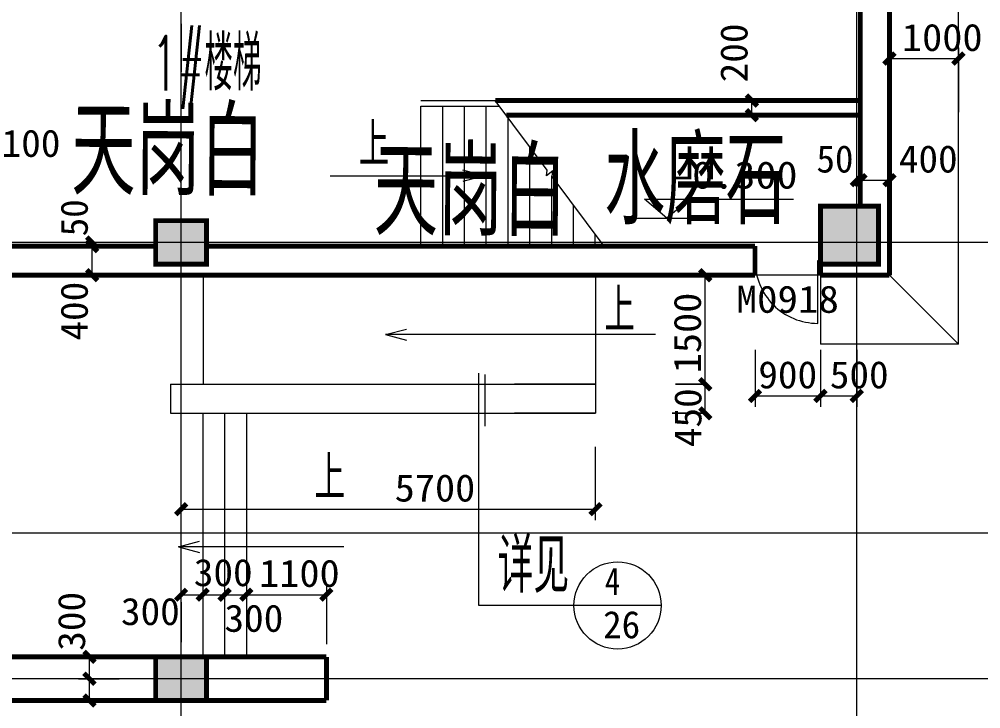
# Model space of a CAD drawing. Extents: x -307567 to 704339, y -10277 to 165507.
# Drawn here: x -218696 to -205460, y 19167 to 28651 of the extents above; entities that cross this region are included whole.
import ezdxf
from ezdxf.enums import TextEntityAlignment as Align

# ---------------------------------------------------------------- set-up
doc = ezdxf.new("R2010")
doc.units = 0
doc.header["$MEASUREMENT"] = 0
doc.layers.add('ziti', color=32, linetype='CONTINUOUS', lineweight=0)
doc.layers.add('我的', color=255, linetype='CONTINUOUS', lineweight=0)
doc.layers.add('中文', color=4, linetype='CONTINUOUS')
doc.styles.add('HZ', font='txt', dxfattribs={"width": 0.7, "height": 5, "bigfont": 'STF:宋体'})
doc.styles.get("Standard").update_dxf_attribs({"font": 'txt', "height": 3})

msp = doc.modelspace()

# ---------------------------------------------------------------- linework, layer by layer
at = {"layer": '我的', "color": 0}
for p, q in [((-216467.34385, 13462.38227), (-216467.34385, 99323.43291)), ((-207167.39035, 13462.38227), (-207167.39035, 99323.43291)), ((-205767.4004, 24180.54348), (-205767.4004, 36580.48338)), ((-216467.34385, 27938.00798), (-216467.34385, 29152.66065)), ((-207167.39035, 27938.00798), (-207167.39035, 29152.66065)), ((-216467.34385, 28588.25688), (-216467.34385, 27928.5266)), ((-206717.3926, 28259.16993), (-206717.3926, 27371.79606)), ((-205767.4004, 28259.16993), (-205767.4004, 27371.79606)), ((-206717.3926, 28109.17068), (-205767.4004, 28109.17068)), ((-213166.36243, 27531.52732), (-212142.46923, 27531.52732)), ((-211428.11886, 26576.57413), (-212142.46923, 27531.52732)), ((-208760.85772, 27531.52732), (-208175.61895, 27531.52732)), ((-208610.85847, 27331.52794), (-208610.85847, 27531.52732)), ((-213166.36243, 25531.53694), (-213166.36243, 27456.52769)), ((-213166.36243, 27456.52769), (-212086.366, 27456.52769)), ((-212866.36393, 25531.53694), (-212866.36393, 27456.52769)), ((-212566.36543, 25531.53694), (-212566.36543, 27456.52769)), ((-212266.36693, 25531.53694), (-212266.36693, 27456.52769)), ((-211966.36843, 25531.53694), (-211966.36843, 27296.11094)), ((-208760.85772, 27331.52794), (-208175.61895, 27331.52794)), ((-207167.39035, 26287.27466), (-207167.39035, 27082.5664)), ((-207117.39365, 26287.27466), (-207117.39365, 27082.5664)), ((-206717.3926, 26287.27466), (-206717.3926, 27082.5664)), ((-211666.36993, 25531.53694), (-211666.36993, 26895.07191)), ((-214416.5225, 26495.07086), (-212300.40607, 26495.07086)), ((-212300.40607, 26495.07086), (-212590.17818, 26572.71406)), ((-212300.40607, 26495.07086), (-212590.17818, 26417.42766)), ((-211439.46677, 26497.83803), (-211428.11886, 26576.57413)), ((-211349.37933, 26565.22508), (-211439.46677, 26497.83803)), ((-211366.37143, 25531.53694), (-211366.37143, 26494.03174)), ((-211360.73181, 26486.49012), (-211349.37933, 26565.22508)), ((-210646.37686, 25531.53694), (-211360.73181, 26486.49012)), ((-207167.39035, 26437.27391), (-207117.39365, 26437.27391)), ((-207117.39365, 26437.27391), (-206717.3926, 26437.27391)), ((-211066.37293, 25531.53694), (-211066.37293, 26092.99157)), ((-209780.43423, 25912.5901), (-210089.43232, 26176.58796)), ((-210089.43232, 26176.58796), (-208039.84692, 26176.58796)), ((-209465.43489, 26176.58796), (-209780.43423, 25912.5901)), ((-210268.43991, 25912.5901), (-209330.39528, 25912.5901)), ((-210766.37443, 25531.53694), (-210766.37443, 25691.9514)), ((-189560.05651, 25580.53686), (-262527.69704, 25580.53686)), ((-217692.22176, 25530.53673), (-217692.22176, 25580.53686)), ((-217542.22251, 25580.53686), (-217692.22176, 25580.53686)), ((-217692.22176, 25130.53911), (-217692.22176, 25530.53673)), ((-217542.22251, 25530.53673), (-217692.22176, 25530.53673)), ((-213166.36243, 25531.53694), (-210646.37686, 25531.53694)), ((-207704.89377, 25330.53849), (-207667.39395, 25330.53849)), ((-207704.89377, 24468.04166), (-207704.89377, 25330.53849)), ((-207667.39395, 25280.53836), (-207667.39395, 24180.54348)), ((-217542.22251, 25130.53911), (-217692.22176, 25130.53911)), ((-216165.41817, 25130.53911), (-216165.41817, 23630.54661)), ((-210766.06773, 25130.53911), (-211879.18777, 25130.53911)), ((-210765.44517, 25130.53911), (-210765.44517, 23230.54785)), ((-209252.07231, 23630.54661), (-209252.07231, 25130.53911)), ((-207667.39395, 25130.53911), (-208567.38945, 25130.53911)), ((-206717.3926, 25130.53911), (-205767.4004, 24180.54348)), ((-213652.61946, 24312.56644), (-213362.84277, 24390.21078)), ((-213652.61946, 24312.56644), (-213362.84277, 24234.92324)), ((-209938.00943, 24312.56644), (-213652.61946, 24312.56644)), ((-208567.38945, 24104.42119), (-208567.38945, 23319.21394)), ((-205767.4004, 24180.54348), (-207667.39395, 24180.54348)), ((-207667.39395, 24104.42119), (-207667.39395, 23319.21394)), ((-207167.39035, 24104.42119), (-207167.39035, 23319.21394)), ((-212374.20178, 23783.76163), (-212374.21551, 23077.17261)), ((-212288.55462, 23762.34984), (-212288.56836, 23055.76082)), ((-216615.08634, 23630.54661), (-216615.08634, 23230.54785)), ((-216615.08634, 23630.54661), (-210765.44517, 23630.54661)), ((-210765.44517, 23630.54661), (-211879.18777, 23630.54661)), ((-209252.07231, 23630.54661), (-209661.39796, 23630.54661)), ((-209661.39796, 23630.54661), (-209252.07231, 23630.54661)), ((-209252.07231, 23230.54785), (-209252.07231, 23630.54661)), ((-208567.38945, 23469.21319), (-207667.39395, 23469.21319)), ((-207667.39395, 23469.21319), (-207167.39035, 23469.21319)), ((-216615.08634, 23230.54785), (-210765.44517, 23230.54785)), ((-216169.41901, 23230.54785), (-216169.41901, 19880.56536)), ((-215869.42051, 23230.54785), (-215869.42051, 19880.56536)), ((-215569.42201, 23230.54785), (-215569.42201, 19880.56536)), ((-210765.44517, 23230.54785), (-211879.18777, 23230.54785)), ((-209252.07231, 23230.54785), (-209707.26107, 23230.54785)), ((-209707.26107, 23230.54785), (-209252.07231, 23230.54785)), ((-212374.21551, 23077.17261), (-212374.21551, 20593.18539)), ((-216467.34385, 21761.82617), (-216467.34385, 22768.82568)), ((-210764.37401, 21761.82617), (-210764.37401, 22768.82568)), ((-216467.34385, 21911.82542), (-210764.37401, 21911.82542)), ((-189560.05651, 21580.55667), (-261158.70212, 21580.55667)), ((-216505.41586, 21394.14708), (-216215.63918, 21471.79027)), ((-214226.51948, 21394.14708), (-216505.41586, 21394.14708)), ((-216505.41586, 21394.14708), (-216215.63918, 21316.50331)), ((-215569.42201, 20885.61481), (-215569.42201, 20057.49128)), ((-214467.3569, 20885.61481), (-214467.3569, 20057.49128)), ((-216467.34385, 20735.61556), (-216169.41901, 20735.61556)), ((-216169.41901, 20735.61556), (-215869.42051, 20735.61556)), ((-215869.42051, 20735.61556), (-215569.42201, 20735.61556)), ((-215569.42201, 20735.61556), (-214467.3569, 20735.61556)), ((-216467.34385, 20632.61638), (-216467.34385, 20082.32827)), ((-216169.41901, 20632.61638), (-216169.41901, 20082.32827)), ((-215869.42051, 20632.61638), (-215869.42051, 20082.32827)), ((-215569.42201, 20632.61638), (-215569.42201, 20082.32827)), ((-212374.21551, 20593.18539), (-209859.40722, 20593.18539)), ((-217878.78241, 19880.56536), (-217318.03845, 19880.56536)), ((-217728.78316, 19580.56686), (-217728.78316, 19880.56536)), ((-212863.93779, 19580.56686), (-262216.69396, 19580.56686)), ((-217878.78241, 19580.56686), (-217318.03845, 19580.56686)), ((-217728.78316, 19280.56836), (-217728.78316, 19580.56686)), ((-187285.39442, 19580.56686), (-213486.25982, 19580.56686)), ((-217878.78241, 19280.56836), (-217318.03845, 19280.56836))]:
    msp.add_line(p, q, dxfattribs=at)
at = {"layer": '我的', "color": 0, "const_width": 67.49966}
for points in [[(-206717.3926, 27530.52711), (-206717.3926, 29580.51648)], [(-207117.39365, 27530.52711), (-207117.39365, 29280.51798)], [(-206792.39222, 28034.17106), (-206642.39297, 28184.17031)], [(-205842.40003, 28034.17106), (-205692.40078, 28184.17031)], [(-212142.46923, 27531.52732), (-207117.39365, 27531.52732)], [(-208685.8581, 27606.52694), (-208535.85885, 27456.52769)], [(-207117.39365, 26080.53474), (-207117.39365, 27530.52711)], [(-206717.3926, 25130.53911), (-206717.3926, 27530.52711)], [(-208685.8581, 27406.52756), (-208535.85885, 27256.52831)], [(-211992.86366, 27331.52794), (-207117.39365, 27331.52794)], [(-207242.38997, 26362.27428), (-207092.39072, 26512.27353)], [(-207192.39328, 26362.27428), (-207042.39403, 26512.27353)], [(-206792.39222, 26362.27428), (-206642.39297, 26512.27353)], [(-207667.39395, 26080.53474), (-207667.39395, 25280.53836), (-206867.39185, 25280.53836), (-206867.39185, 26080.53474), (-207667.39395, 26080.53474), (-207667.39395, 25280.53836)], [(-216817.34363, 25880.53536), (-216817.34363, 25280.53836), (-216117.34865, 25280.53836), (-216117.34865, 25880.53536), (-216817.34363, 25880.53536), (-216817.34363, 25280.53836)], [(-217767.22138, 25655.53648), (-217617.22213, 25505.53723)], [(-219117.33365, 25530.53673), (-216817.34363, 25530.53673)], [(-217767.22138, 25605.53635), (-217617.22213, 25455.5371)], [(-216117.34865, 25530.53673), (-213167.36035, 25530.53673)], [(-213167.36035, 25530.53673), (-210767.37235, 25530.53673)], [(-210767.37235, 25530.53673), (-208567.38945, 25530.53673)], [(-208567.38945, 25130.53911), (-208567.38945, 25530.53673)], [(-207667.39395, 25130.53911), (-207667.39395, 25530.53673)], [(-219467.33343, 25130.53911), (-216467.34385, 25130.53911)], [(-217767.22138, 25205.53873), (-217617.22213, 25055.53948)], [(-216467.34385, 25130.53911), (-213167.36035, 25130.53911)], [(-213167.36035, 25130.53911), (-210767.37235, 25130.53911)], [(-210767.37235, 25130.53911), (-208567.38945, 25130.53911)], [(-209327.07193, 25205.53873), (-209177.07268, 25055.53948)], [(-206717.3926, 25130.53911), (-207667.39395, 25130.53911)], [(-209327.07193, 23705.54623), (-209177.07268, 23555.54698)], [(-208642.38908, 23394.21356), (-208492.38983, 23544.21281)], [(-207742.39358, 23394.21356), (-207592.39433, 23544.21281)], [(-207242.38997, 23394.21356), (-207092.39072, 23544.21281)], [(-209327.07193, 23305.54747), (-209177.07268, 23155.54822)], [(-216542.34347, 21836.82579), (-216392.34422, 21986.82504)], [(-210839.37364, 21836.82579), (-210689.37439, 21986.82504)], [(-216542.34347, 20660.61593), (-216392.34422, 20810.61518)], [(-216244.41863, 20660.61593), (-216094.41938, 20810.61518)], [(-215944.42013, 20660.61593), (-215794.42088, 20810.61518)], [(-215644.42163, 20660.61593), (-215494.42238, 20810.61518)], [(-215644.42163, 20660.61593), (-215494.42238, 20810.61518)], [(-214542.35653, 20660.61593), (-214392.35728, 20810.61518)], [(-217803.78279, 19955.56498), (-217653.78354, 19805.56573)], [(-219167.33493, 19880.56536), (-216817.34363, 19880.56536)], [(-216817.34363, 19880.56536), (-216817.34363, 19280.56836), (-216117.34865, 19280.56836), (-216117.34865, 19880.56536), (-216817.34363, 19880.56536), (-216817.34363, 19280.56836)], [(-216117.34865, 19880.56536), (-214467.3569, 19880.56536)], [(-214467.3569, 19880.56536), (-214467.3569, 19280.56836)], [(-217803.78279, 19655.56648), (-217653.78354, 19505.56723)], [(-217803.78279, 19355.56798), (-217653.78354, 19205.56873)], [(-219167.33493, 19280.56836), (-216817.34363, 19280.56836)], [(-216117.34865, 19280.56836), (-214467.3569, 19280.56836)]]:
    msp.add_lwpolyline(points, dxfattribs=at)
at = {"layer": '我的', "color": 0}
msp.add_circle((-210459.37676, 20587.50801), 599.997, dxfattribs=at)
msp.add_arc((-207704.89377, 25330.53849), 862.49569, 180.000005009, 270.000007513, dxfattribs=at)
for points in [[(-207667.39395, 26080.53474), (-206867.39185, 26080.53474), (-207667.39395, 25280.53836), (-206867.39185, 25280.53836)], [(-216817.34363, 25880.53536), (-216117.34865, 25880.53536), (-216817.34363, 25280.53836), (-216117.34865, 25280.53836)], [(-216817.34363, 19880.56536), (-216117.34865, 19880.56536), (-216817.34363, 19280.56836), (-216117.34865, 19280.56836)]]:
    msp.add_solid(points, dxfattribs=at)

# ---------------------------------------------------------------- texts
at = {"layer": 'ziti', "style": 'HZ', "width": 0.461426}
msp.add_text('详见', height=749.99625, dxfattribs=at).set_placement((-212110.42594, 20760.46342), (-211126.05586, 20760.46342), align=Align.FIT)
at = {"layer": '中文', "color": 0, "lineweight": 0, "style": 'HZ'}
for s, height, width, p, p2 in [('1#楼梯', 750, 0.47168, (-216869.95811, 27670.10013), (-215360.58311, 27670.10013)), ('水磨石', 1200, 0.489173, (-210640.65567, 25831.47559), (-208136.08903, 25831.47559))]:
    msp.add_text(s, height=height, dxfattribs=dict(at, width=width)).set_placement(p, p2, align=Align.FIT)
at = {"layer": '中文', "color": 0, "lineweight": 0, "style": 'HZ', "width": 0.519835}
for p, p2 in [((-217981.80291, 26236.32553), (-215320.29356, 26220.83545)), ((-213819.03715, 25680.06449), (-211157.5278, 25664.57441))]:
    msp.add_text('天岗白', height=1200, rotation=359.666540292, dxfattribs=at).set_placement(p, p2, align=Align.FIT)
at = {"layer": '我的', "color": 0}
for s, width, p, p2 in [('200', 0.925715, (-208670.86184, 27782.52589), (-208670.86184, 28592.52207)), ('50', 0.906667, (-217752.22054, 25664.53607), (-217752.22054, 26174.53375)), ('400', 0.925713, (-217752.22054, 24230.54361), (-217752.22054, 25040.53864)), ('1500', 0.986667, (-209312.07567, 23780.54586), (-209312.07567, 24890.54054)), ('450', 0.863999, (-209305.08108, 22764.55134), (-209305.08108, 23574.54637)), ('300', 0.925715, (-217788.78194, 19964.56457), (-217788.78194, 20774.56075))]:
    msp.add_text(s, height=374.998125, rotation=90, dxfattribs=dict(at, width=width)).set_placement(p, p2, align=Align.FIT)
for s, height, width, p, p2 in [('1000', 374.998125, 1.044709, (-206545.40249, 28214.1697), (-205435.40438, 28214.1697)), ('100', 374.998125, 1.080005, (-218938.33522, 26757.70459), (-218128.33561, 26757.70459)), ('50', 374.998125, 0.906657, (-207722.38941, 26542.27407), (-207212.39745, 26542.27407)), ('400', 374.998125, 0.925718, (-206588.39544, 26542.27407), (-205778.39583, 26542.27407)), ('  -0.300 ', 374.998125, 0.888512, (-210302.68961, 26321.51864), (-207692.699, 26321.51864)), ('M0918', 374.998125, 0.902396, (-208822.38085, 24613.04215), (-207412.3934, 24613.04215)), ('900', 374.998125, 0.925708, (-208522.38235, 23574.2122), (-207712.3919, 23574.2122)), ('500', 374.998125, 0.925718, (-207538.3968, 23574.2122), (-206728.39718, 23574.2122)), ('5700', 374.998125, 0.887999, (-213528.36013, 22016.82501), (-212418.3666, 22016.82501)), ('300', 374.998125, 0.925713, (-216292.61633, 20853.33061), (-215482.6213, 20853.33061)), ('1100', 374.998125, 1.109999, (-215394.27793, 20843.29934), (-214284.28439, 20843.29934)), ('4', 374.99813, 0.839996, (-210634.25076, 20733.6735), (-210424.25273, 20733.6735)), ('300', 374.998125, 0.925713, (-217295.53032, 20318.44502), (-216485.53529, 20318.44502)), ('300', 374.998125, 0.925713, (-215870.53287, 20225.13494), (-215060.53783, 20225.13494)), ('26', 374.998125, 0.815999, (-210658.29239, 20136.92375), (-210148.29586, 20136.92375))]:
    msp.add_text(s, height=height, dxfattribs=dict(at, width=width)).set_placement(p, p2, align=Align.FIT)
at = {"layer": '我的', "color": 0, "style": 'HZ'}
for width, p, p2 in [(0.492191, (-214023.6671, 26629.14802), (-213603.66646, 26629.14802)), (0.492185, (-210642.17919, 24349.9026), (-210222.18312, 24349.9026)), (0.492191, (-214631.11646, 22046.30999), (-214211.11581, 22046.30999))]:
    msp.add_text('上', height=599.997, dxfattribs=dict(at, width=width)).set_placement(p, p2, align=Align.FIT)

doc.saveas('drawing.dxf')
